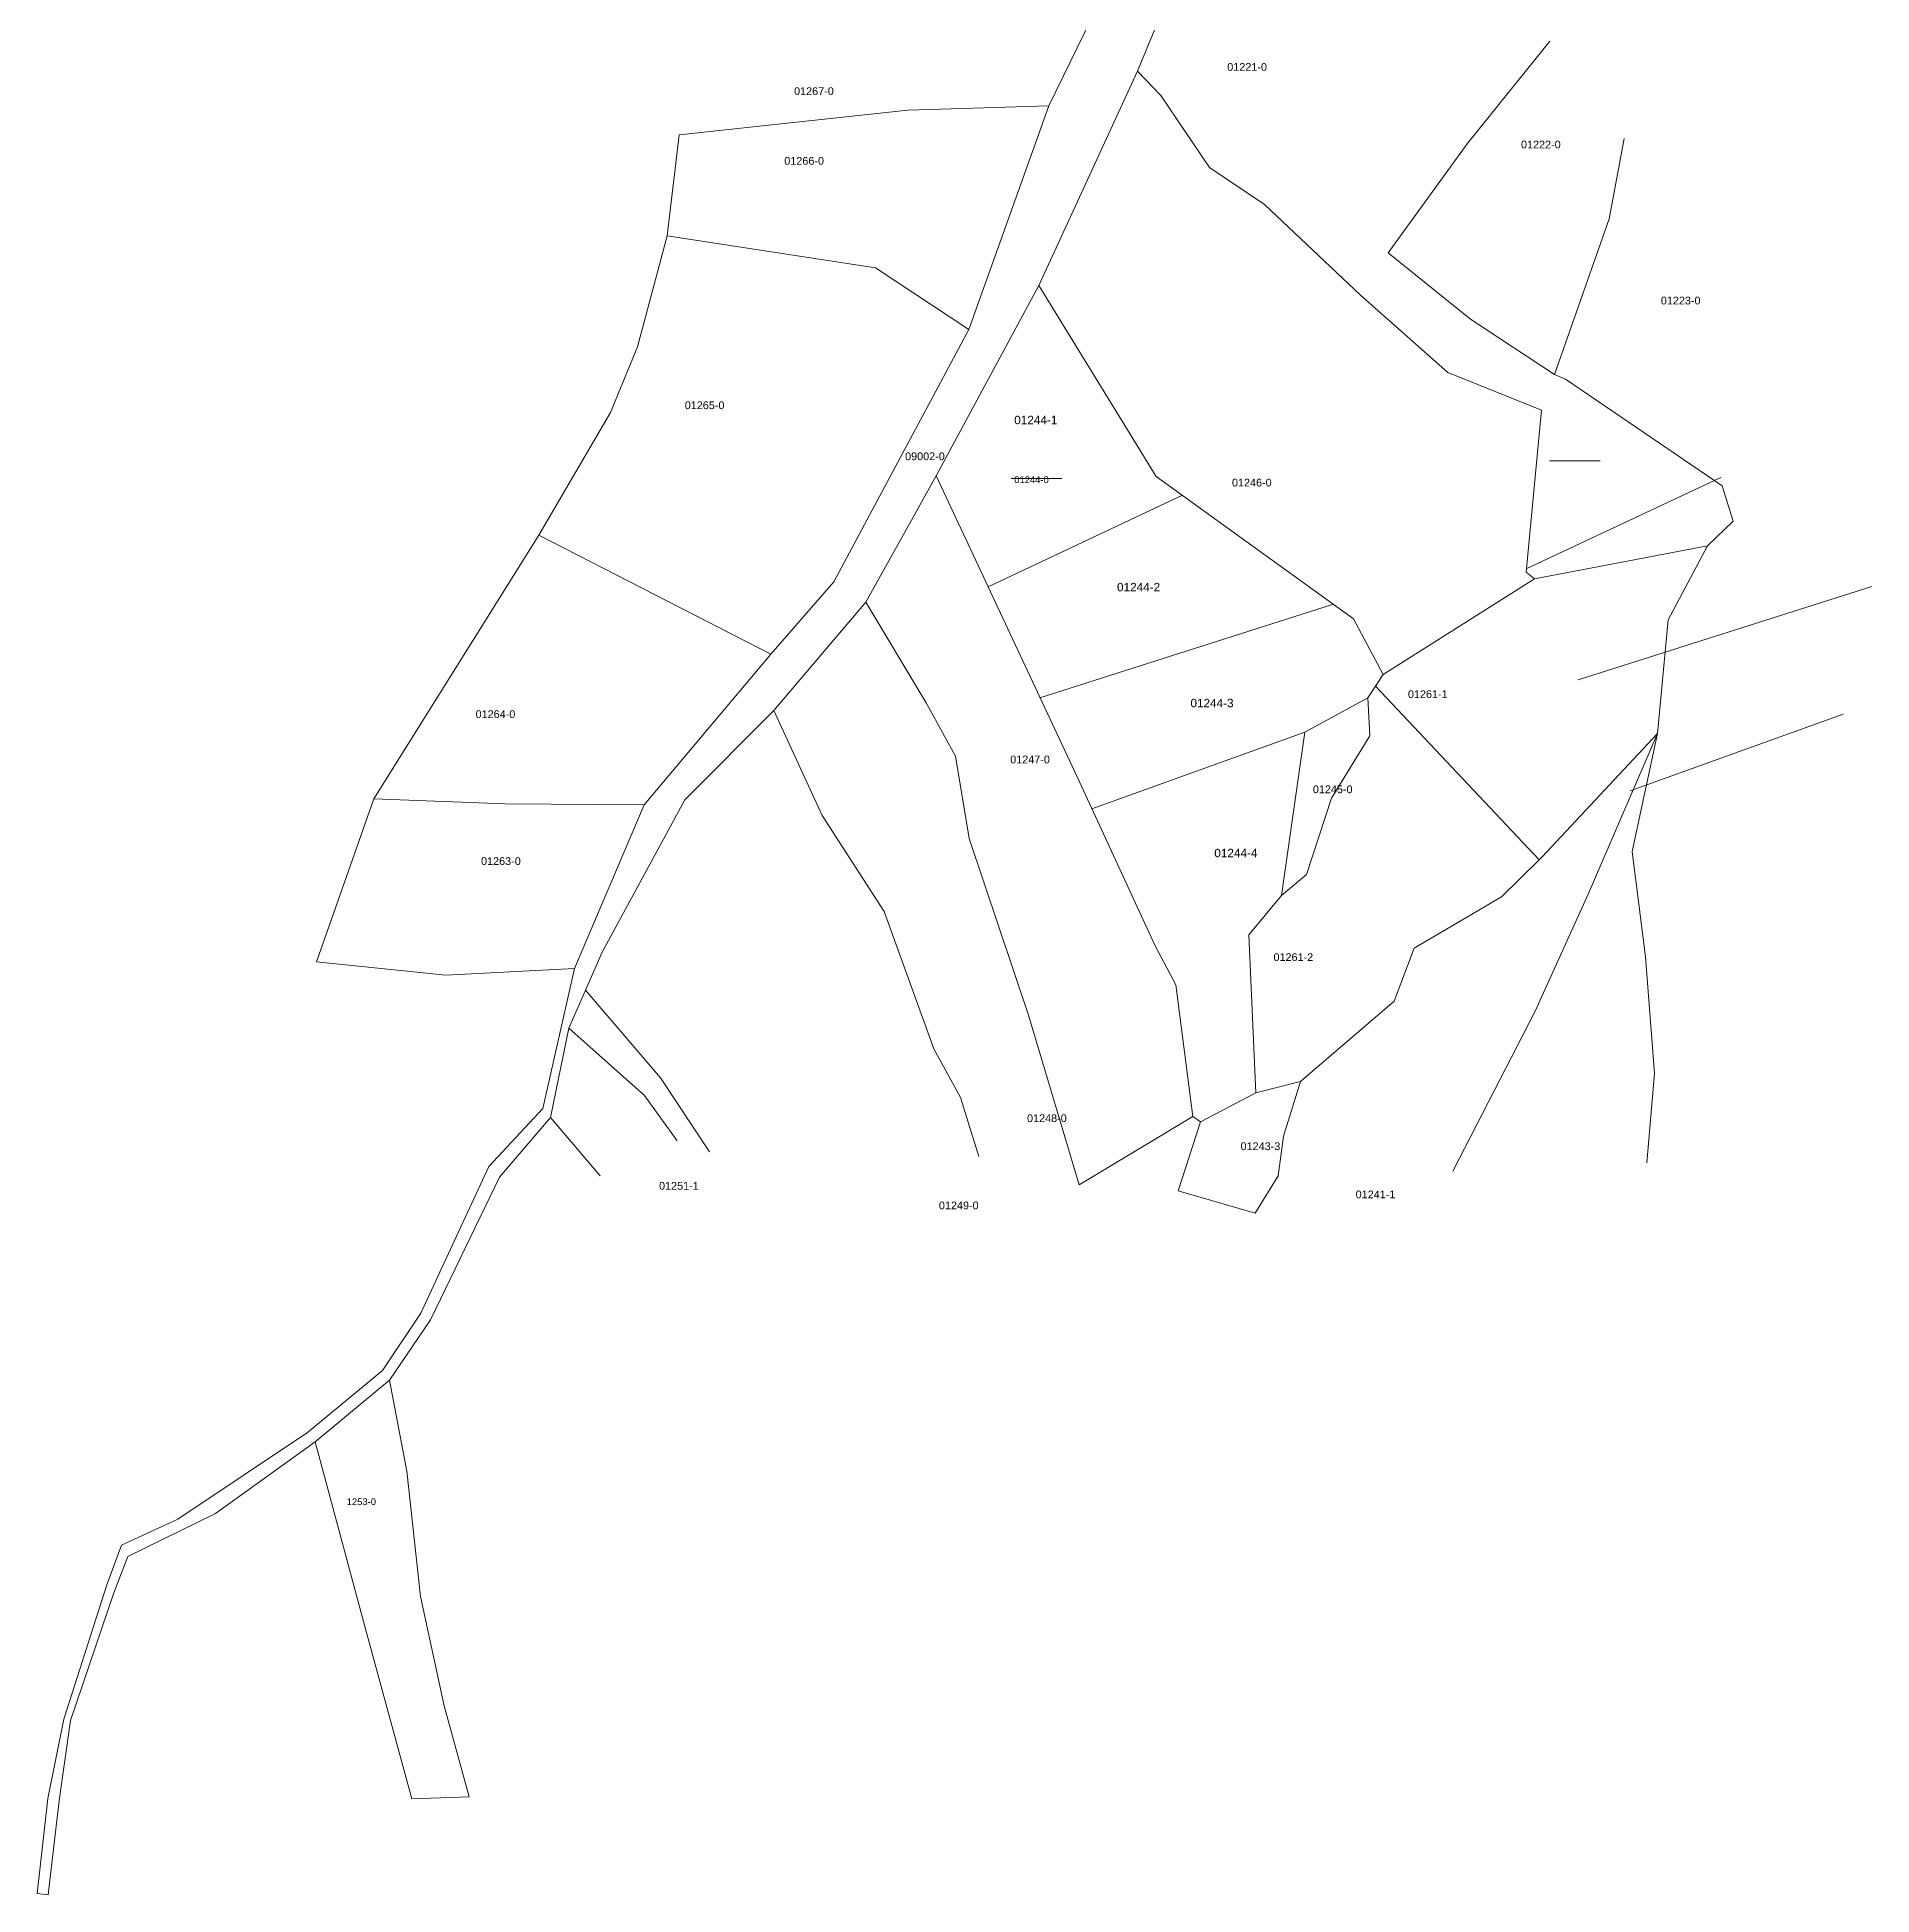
# Model space of a CAD drawing. Header units: metres. Extents: x 7510550 to 7511784, y 4687677 to 4689293.
# Drawn here: x 7510550 to 7511095, y 4687677 to 4688228 of the extents above; entities that cross this region are included whole.
import ezdxf

# ---------------------------------------------------------------- set-up
doc = ezdxf.new("R2010")
doc.units = ezdxf.units.M
for name, color, linetype, lineweight in [('Ndarje e re', 1, 'Continuous', 0), ('Nr Parceles Baze', 7, 'Continuous', 0), ('Nr-Kojshi', 251, 'Continuous', 0), ('Nr-Ri', 1, 'Continuous', 0), ('Parc-Kojshi', 251, 'Continuous', 0), ('Parcela Baze', 7, 'Continuous', 0)]:
    doc.layers.add(name, color=color, linetype=linetype, lineweight=lineweight)
doc.styles.get("Standard").update_dxf_attribs({"font": 'arial.ttf'})

msp = doc.modelspace()

# ---------------------------------------------------------------- linework, layer by layer
at = {"layer": 'Ndarje e re', "flags": 128}
for points in [[(7511049.76, 4688097.48), (7510992.02, 4688070.32)], [(7510998.9, 4688102.46), (7511013.96, 4688102.46)], [(7510889.95, 4688092.18), (7510832.21, 4688065.02)], [(7510839.09, 4688097.16), (7510854.15, 4688097.16)], [(7511094.63, 4688065.12), (7511007.45, 4688037.39)], [(7510934.82, 4688059.82), (7510847.64, 4688032.09)], [(7511086.11, 4688027.18), (7511022.84, 4688004.43)], [(7510926.3, 4688021.88), (7510863.02, 4687999.13)]]:
    msp.add_lwpolyline(points, dxfattribs=at)
at = {"layer": 'Parc-Kojshi'}
for points in [[(7510862.98, 4688233.79), (7510850.27, 4688207.79), (7510826.53, 4688141.39), (7510786.42, 4688066.53), (7510767.75, 4688045), (7510730.08, 4688000.24), (7510709.44, 4687951.66), (7510700.02, 4687910.12), (7510684.04, 4687892.95), (7510663.84, 4687849.36), (7510652.4, 4687832.35), (7510630.12, 4687813.97), (7510591.68, 4687788.18), (7510574.96, 4687780.44), (7510570.62, 4687768.66), (7510557.77, 4687728.85), (7510553.08, 4687705.29), (7510549.89, 4687677.11), (7510553.12, 4687676.67), (7510556.4, 4687704.63), (7510559.82, 4687728.39), (7510572.62, 4687766.34), (7510576.84, 4687777.15), (7510602.82, 4687789.88), (7510632.47, 4687811.14), (7510654.47, 4687829.48), (7510666.72, 4687847.36), (7510687.2, 4687889.74), (7510702.26, 4687907.42), (7510707.77, 4687933.99), (7510717.67, 4687956.56), (7510742.19, 4688001.8), (7510768.65, 4688028.27), (7510795.91, 4688060.41), (7510816.78, 4688097.96), (7510847.34, 4688154.48), (7510876.55, 4688218.06), (7510898.38, 4688270.92)], [(7510974.46, 4688196.55), (7510999.05, 4688227.04)], [(7510847.34, 4688154.48), (7510876.55, 4688218.06)], [(7510883.56, 4688210.9), (7510876.55, 4688218.06)], [(7510850.27, 4688207.79), (7510808.36, 4688206.52)], [(7510826.53, 4688141.39), (7510850.27, 4688207.79)], [(7510897.93, 4688189.47), (7510883.56, 4688210.9)], [(7510808.36, 4688206.52), (7510740.51, 4688199.22)], [(7510740.51, 4688199.22), (7510736.97, 4688169.25)], [(7510950.99, 4688164.17), (7510974.46, 4688196.55)], [(7511016.61, 4688174.25), (7511021.08, 4688198.07)], [(7510914.32, 4688178.52), (7510897.93, 4688189.47)], [(7510942.8, 4688151.61), (7510914.32, 4688178.52)], [(7510736.97, 4688169.25), (7510728.13, 4688136.23)], [(7510798.77, 4688159.71), (7510736.97, 4688169.25)], [(7511000.39, 4688128.07), (7511016.61, 4688174.25)], [(7510975.43, 4688144.52), (7510950.99, 4688164.17)], [(7510826.53, 4688141.39), (7510798.77, 4688159.71)], [(7510968.76, 4688128.62), (7510942.8, 4688151.61)], [(7510786.42, 4688066.53), (7510826.53, 4688141.39)], [(7511000.39, 4688128.07), (7510975.43, 4688144.52)], [(7510728.13, 4688136.23), (7510720.1, 4688116.78)], [(7510996.56, 4688117.45), (7510968.76, 4688128.62)], [(7511003.67, 4688126.7), (7511000.39, 4688128.07)], [(7511050.19, 4688095.04), (7511003.67, 4688126.7)], [(7510720.1, 4688116.78), (7510698.84, 4688080.34)], [(7510992.03, 4688069.36), (7510996.56, 4688117.45)], [(7510795.91, 4688060.41), (7510816.78, 4688097.96)], [(7511053.5, 4688084.5), (7511050.19, 4688095.04)], [(7511045.8, 4688077.22), (7511053.5, 4688084.5)], [(7510698.84, 4688080.34), (7510649.84, 4688002.07)], [(7510698.84, 4688080.34), (7510767.75, 4688045)], [(7510994.43, 4688067.41), (7511045.8, 4688077.22)], [(7511045.8, 4688077.22), (7511034.19, 4688055.25)], [(7510767.75, 4688045), (7510786.42, 4688066.53)], [(7510949.58, 4688039.02), (7510994.43, 4688067.41)], [(7510994.43, 4688067.41), (7510992.03, 4688069.36)], [(7510768.65, 4688028.27), (7510795.91, 4688060.41)], [(7510795.91, 4688060.41), (7510813.89, 4688030.59)], [(7511034.19, 4688055.25), (7511031.04, 4688021.5)], [(7510730.08, 4688000.24), (7510767.75, 4688045)], [(7510949.58, 4688039.02), (7510947.28, 4688035.54)], [(7510947.28, 4688035.54), (7510944.98, 4688032.06)], [(7510944.98, 4688032.06), (7510945.56, 4688020.78)], [(7510995.9, 4687983.96), (7510947.28, 4688035.54)], [(7510742.19, 4688001.8), (7510768.65, 4688028.27)], [(7510782.95, 4687997.13), (7510768.65, 4688028.27)], [(7510813.89, 4688030.59), (7510822.54, 4688014.69)], [(7510945.56, 4688020.78), (7510934.21, 4688002.26)], [(7511031.04, 4688021.5), (7510996.77, 4687984.81)], [(7511010.45, 4687973.76), (7511031.04, 4688021.5)], [(7511031.04, 4688021.5), (7511023.43, 4687986.4)], [(7510822.54, 4688014.69), (7510826.59, 4687990.29)], [(7510649.84, 4688002.07), (7510632.87, 4687953.72)], [(7510688.78, 4688000.59), (7510649.84, 4688002.07)], [(7510730.08, 4688000.24), (7510688.78, 4688000.59)], [(7510709.44, 4687951.66), (7510730.08, 4688000.24)], [(7510717.67, 4687956.56), (7510742.19, 4688001.8)], [(7510934.21, 4688002.26), (7510926.82, 4687979.62)], [(7510801.4, 4687968.57), (7510782.95, 4687997.13)], [(7510826.59, 4687990.29), (7510844.21, 4687937.83)], [(7510995.9, 4687983.96), (7510984.64, 4687973)], [(7510996.77, 4687984.81), (7510995.9, 4687983.96)], [(7511023.43, 4687986.4), (7511027.43, 4687955.19)], [(7510926.82, 4687979.62), (7510919.34, 4687973.41)], [(7510984.64, 4687973), (7510958.76, 4687957.76)], [(7510994.71, 4687939.03), (7511010.45, 4687973.76)], [(7510816.09, 4687927.85), (7510801.4, 4687968.57)], [(7510712.72, 4687945.28), (7510717.67, 4687956.56)], [(7510958.76, 4687957.76), (7510952.85, 4687942.02)], [(7511027.43, 4687955.19), (7511030.13, 4687920.54)], [(7510632.87, 4687953.72), (7510671.27, 4687949.68)], [(7510671.27, 4687949.68), (7510709.44, 4687951.66)], [(7510700.02, 4687910.12), (7510709.44, 4687951.66)], [(7510707.77, 4687933.99), (7510712.72, 4687945.28)], [(7510735.01, 4687919.22), (7510712.72, 4687945.28)], [(7510844.21, 4687937.83), (7510859.31, 4687887.42)], [(7510952.85, 4687942.02), (7510924.99, 4687918.13)], [(7510970.18, 4687891.57), (7510994.71, 4687939.03)], [(7510702.26, 4687907.42), (7510707.77, 4687933.99)], [(7510707.77, 4687933.99), (7510730.24, 4687914.01)], [(7510824.01, 4687913.35), (7510816.09, 4687927.85)], [(7510749.52, 4687897.28), (7510735.01, 4687919.22)], [(7510924.99, 4687918.13), (7510911.73, 4687914.78)], [(7510919.94, 4687901.89), (7510924.99, 4687918.13)], [(7511030.13, 4687920.54), (7511027.82, 4687894.04)], [(7510684.04, 4687892.95), (7510700.02, 4687910.12)], [(7510730.24, 4687914.01), (7510739.93, 4687900.52)], [(7510829.48, 4687895.89), (7510824.01, 4687913.35)], [(7510687.2, 4687889.74), (7510702.26, 4687907.42)], [(7510702.26, 4687907.42), (7510717.04, 4687890.17)], [(7510859.31, 4687887.42), (7510892.98, 4687907.72)], [(7510895.31, 4687906.19), (7510888.67, 4687885.7)], [(7510918.41, 4687890.15), (7510919.94, 4687901.89)], [(7510911.53, 4687879.09), (7510918.41, 4687890.15)], [(7510911.53, 4687879.09), (7510888.67, 4687885.7)]]:
    msp.add_lwpolyline(points, dxfattribs=at)
at = {"layer": 'Parcela Baze', "flags": 128}
for points in [[(7510816.78, 4688097.96), (7510847.34, 4688154.48), (7510882.14, 4688097.81), (7510940.77, 4688055.53), (7510949.58, 4688039.02), (7510947.28, 4688035.54), (7510944.98, 4688032.06), (7510926.3, 4688021.88), (7510919.34, 4687973.41), (7510909.66, 4687961.67), (7510911.73, 4687914.78), (7510895.31, 4687906.19), (7510892.98, 4687907.72), (7510888.02, 4687946.86), (7510881.83, 4687958.41), (7510859.34, 4688007.11), (7510816.78, 4688097.96)], [(7510678.13, 4687705.72), (7510661.16, 4687705.15), (7510647.46, 4687755.21), (7510632.47, 4687811.14), (7510654.47, 4687829.48), (7510659.67, 4687802.5), (7510663.71, 4687765.24), (7510670.74, 4687732.83), (7510678.13, 4687705.72)]]:
    msp.add_lwpolyline(points, dxfattribs=at)

# ---------------------------------------------------------------- texts
at = {"layer": 'Nr Parceles Baze'}
for s, p in [('01244-0', (7510840, 4688095.82)), ('1253-0', (7510641.8, 4687792.38))]:
    msp.add_text(s, height=2, dxfattribs=at).set_placement(p)
at = {"layer": 'Nr-Kojshi'}
for s, p in [('01221-0', (7510903.25, 4688218.21)), ('01267-0', (7510774.63, 4688211.02)), ('01222-0', (7510990.46, 4688195.19)), ('01266-0', (7510771.72, 4688190.33)), ('01223-0', (7511031.98, 4688148.85)), ('01265-0', (7510742.17, 4688117.77)), ('09002-0', (7510807.59, 4688102.62)), ('01246-0', (7510904.64, 4688094.8)), ('01261-1', (7510956.89, 4688032)), ('01264-0', (7510680.07, 4688026.06)), ('01247-0', (7510838.8, 4688012.6)), ('01245-0', (7510928.66, 4688003.74)), ('01263-0', (7510681.69, 4687982.43)), ('01261-2', (7510916.97, 4687953.92)), ('01248-0', (7510843.8, 4687906.1)), ('01243-3', (7510907.2, 4687897.78)), ('01251-1', (7510734.54, 4687886.02)), ('01249-0', (7510817.63, 4687880.2)), ('01241-1', (7510941.37, 4687883.47))]:
    msp.add_text(s, height=2.3, dxfattribs=at).set_placement(p)
at = {"layer": 'Nr-Ri'}
for s, p in [('01244-1', (7510840, 4688113.3)), ('01244-2', (7510870.51, 4688063.68)), ('01244-3', (7510892.32, 4688029.25)), ('01244-4', (7510899.4, 4687984.73))]:
    msp.add_text(s, height=2.5, dxfattribs=at).set_placement(p)

doc.saveas('drawing.dxf')
